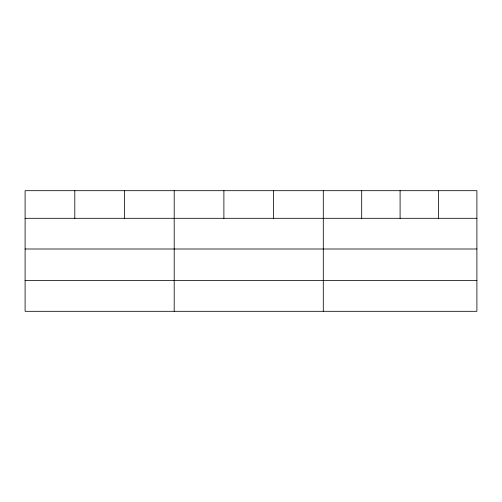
<?xml version="1.0" encoding="UTF-8"?>
<svg xmlns="http://www.w3.org/2000/svg" width="502" height="502" viewBox="0 0 502 502"><rect width="100%" height="100%" fill="white"/><g stroke="black" fill="none" stroke-linecap="round" stroke-linejoin="round"><path stroke-width="0.75" d="M476.9 248.998L476.9 190.691L25.1 190.691L25.1 311.309L476.9 311.309L476.9 248.998L25.1 248.998M25.1 218.307L476.9 218.307M25.1 280.618L476.9 280.618M438.497 190.691L438.497 218.307M400.094 190.691L400.094 218.307M361.691 190.691L361.691 218.307M323.288 190.691L323.288 311.309M273.59 190.691L273.59 218.307M223.892 190.691L223.892 218.307M174.194 190.691L174.194 311.309M124.496 190.691L124.496 218.307M74.798 190.691L74.798 218.307"/></g></svg>
